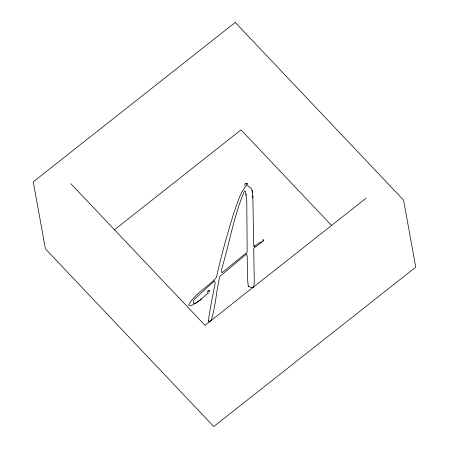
<?xml version="1.0" encoding="UTF-8"?>
<svg xmlns="http://www.w3.org/2000/svg" width="449" height="449" viewBox="0 0 449 449"><rect width="100%" height="100%" fill="white"/><g stroke="black" fill="none" stroke-linecap="round" stroke-linejoin="round"><path stroke-width="0.67" d="M208.504 321.506L208.858 316.988L211.737 300.471L215.178 283.437L214.667 280.647L194.597 299.051L193.356 300.92L193.867 303.715L196.235 302.991L201.674 299.056M209.285 291.53L209.453 290.481L208.734 290.329L207.64 291.003L208.151 293.798M188.709 304.815C195.029 293.438 207.848 287.051 216.401 277.51C221.278 255.588 227.306 233.94 234.008 212.512C237.347 203.846 239.396 194.305 245.272 186.896L244.767 184.101L246.097 183.377L247.461 183.293L247.966 186.082L250.772 187.822L251.838 189.747L252.635 192.975M207.64 293.489L199.928 300.1L192.627 304.978L190.32 305.69L188.917 305.258M114.018 230.113L241.018 129.896L331.676 225.589M252.13 190.18L252.916 200.546L253.651 243.869L254.162 246.658L258.641 243.122L261.649 241.781M365.963 198.284L205.002 325.306L70.858 183.708M248.061 286.024L250.66 287.388L252.377 287.652L253.578 287.242L254.291 281.837L253.702 248.336L261.576 242.353L263.148 240.698L263.069 239.519L263.372 241.192M208.37 320.738L209.599 321.4L210.918 320.906C215.812 306.628 216.07 291.014 219.875 276.393L246.697 253.865L247.208 256.654L247.595 280.109L248.342 286.81M245.861 193.878L246.782 201.657L247.163 252.181L221.918 272.779L221.413 269.989C229.259 243.79 233.772 216.244 244.413 190.993L245.356 191.083L246.153 195.225M246.097 183.377L246.608 186.172M208.734 290.329L209.038 292.007M252.849 195.736L253.006 197.813M254.134 245.261L254.162 246.658M235.237 22.45L33.248 181.851L45.422 248.858L213.763 426.55L415.752 267.149L403.578 200.142L235.237 22.45"/></g></svg>
